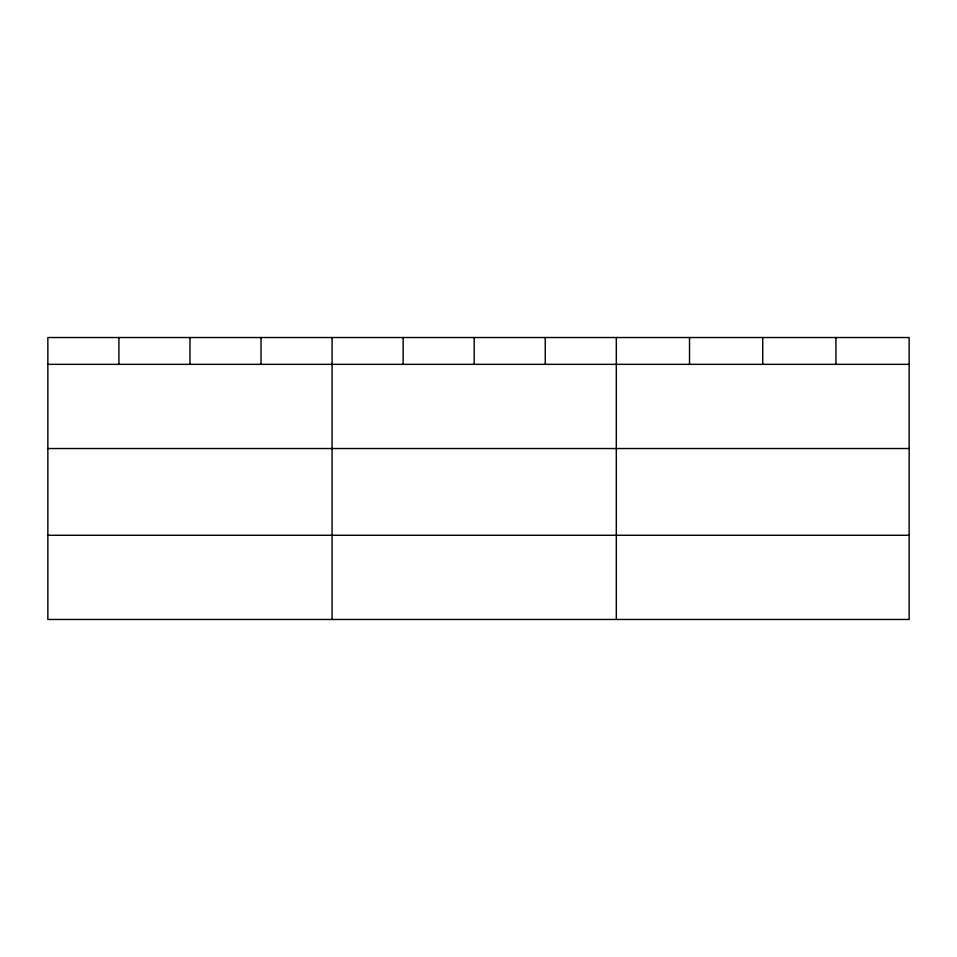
<?xml version="1.0" encoding="UTF-8"?>
<svg xmlns="http://www.w3.org/2000/svg" width="957" height="957" viewBox="0 0 957 957"><rect width="100%" height="100%" fill="white"/><g stroke="black" fill="none" stroke-linecap="round" stroke-linejoin="round"><path stroke-width="1.44" d="M909.15 448.534L909.15 337.534L47.85 337.534L47.85 619.466L909.15 619.466L909.15 448.534L47.85 448.534M47.85 364.342L909.15 364.342M47.85 535.274L909.15 535.274M835.939 337.534L835.939 364.342M762.729 337.534L762.729 364.342M689.519 337.534L689.519 364.342M616.308 337.534L616.308 619.466M545.251 337.534L545.251 364.342M474.193 337.534L474.193 364.342M403.136 337.534L403.136 364.342M332.079 337.534L332.079 619.466M261.022 337.534L261.022 364.342M189.965 337.534L189.965 364.342M118.907 337.534L118.907 364.342"/></g></svg>
